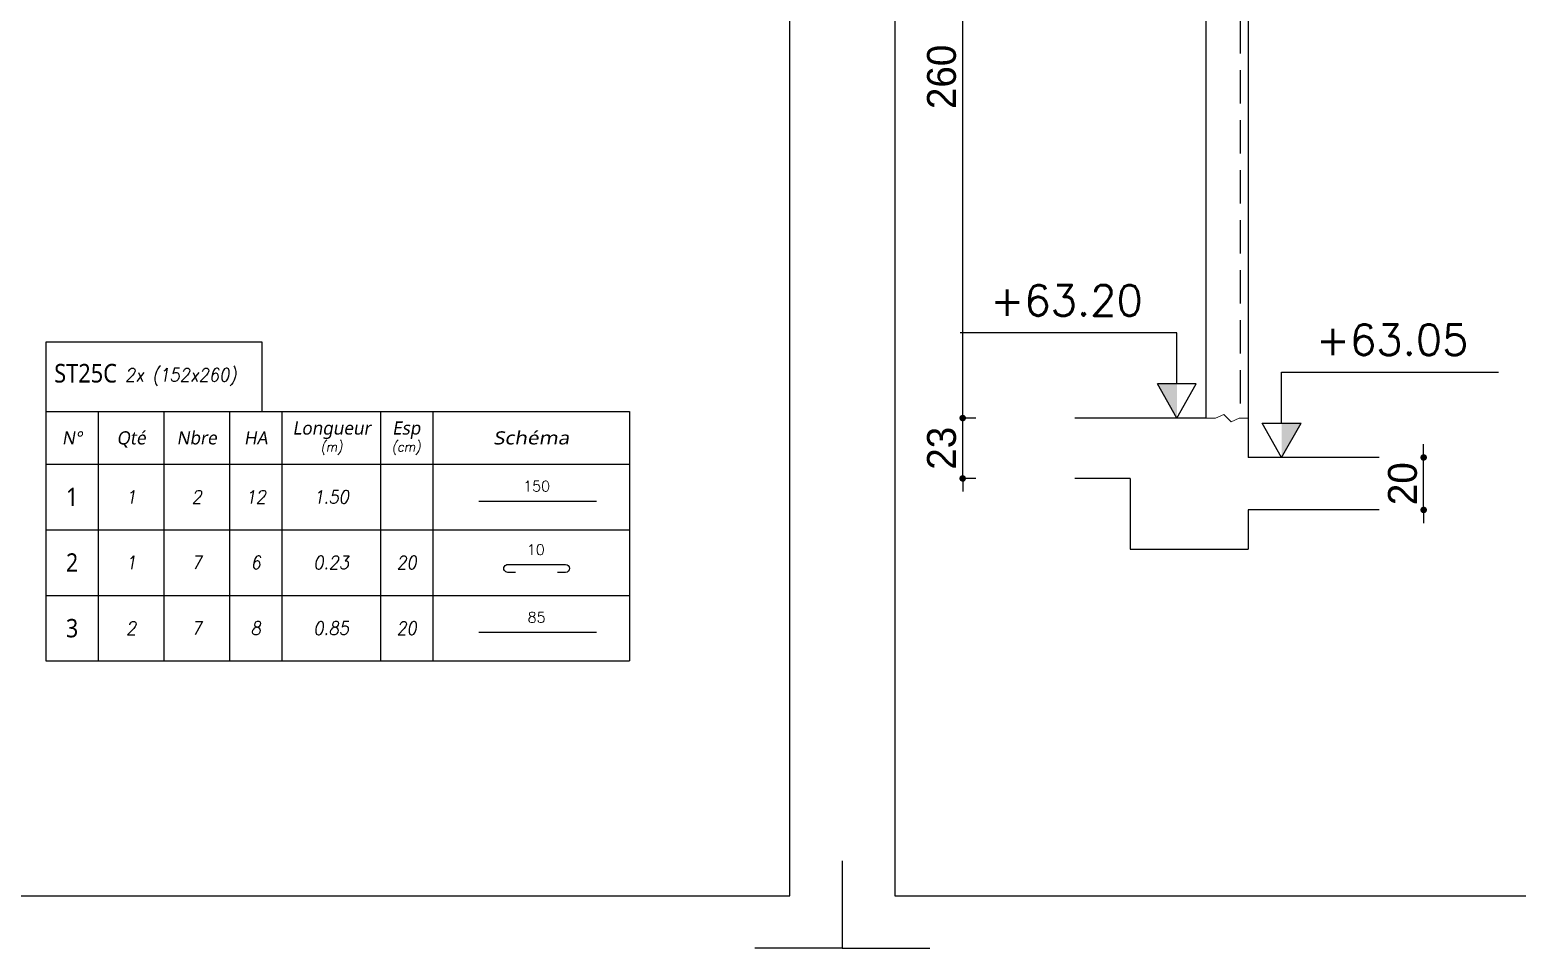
# Model space of a CAD drawing. Header units: metres. Extents: x -5618 to 118954, y -306 to 4637.
# Drawn here: x 29544 to 30111, y 894 to 1244 of the extents above; entities that cross this region are included whole.
import ezdxf
from ezdxf.enums import TextEntityAlignment as Align

# ---------------------------------------------------------------- set-up
doc = ezdxf.new("R2010")
doc.units = ezdxf.units.M
doc.linetypes.add('CACHEX2', pattern=[19.049999999999997, 12.7, -6.35])
for name, color, linetype in [('COTATION', 1, 'Continuous'), ('GO-FER-HA', 140, 'Continuous'), ('GO-TEXTE-FER', 3, 'Continuous'), ('K_ENT_M_Building_V.76', 7, 'Continuous'), ('STR_COTATION', 1, 'Continuous'), ('STR_VOI-POT', 6, 'Continuous')]:
    doc.layers.add(name, color=color, linetype=linetype)
doc.layers.add('Kofragna_forma', color=7, linetype='Continuous', lineweight=70)
doc.styles.add('GrDimensions', font='simplex.shx')
doc.styles.add('Tableau', font='romans.shx', dxfattribs={"width": 0.9, "oblique": 10})
doc.styles.add('Tableau2', font='trebuc.TTF', dxfattribs={"width": 0.9, "oblique": 10})
doc.dimstyles.new('COUPE-20', dxfattribs={"dimscale": 0.5, "dimtxt": 22, "dimasz": 5, "dimexe": 0.05, "dimexo": 0, "dimgap": 5, "dimtad": 1, "dimdec": 0, "dimdsep": 46, "dimtxsty": 'Standard', "dimblk1": 'DOT', "dimblk2": 'DOT', "dimsah": 1, "dimcen": 0, "dimdle": 150, "dimclrd": 1, "dimclre": 1, "dimclrt": 7, "dimadec": 0, "dimazin": 0, "dimtfac": 1, "dimtdec": 0, "dimtix": 1, "dimtmove": 2, "dimatfit": 3, "dimldrblk": 'DOT', "dimfxl": 0, "dimtvp": 1, "dimtolj": 1, "dimtzin": 0, "dimarcsym": 0})

# ---------------------------------------------------------------- blocks, each defined once
blk = doc.blocks.new('_DOT')
at = {"color": 0, "linetype": 'ByBlock'}
blk.add_line((-0.5, 0), (-1, 0), dxfattribs=at)
at = {"color": 0, "linetype": 'ByBlock', "const_width": 0.5}
blk.add_lwpolyline([(-0.25, 0, 1), (0.25, 0, 1)], format="xyb", close=True, dxfattribs=at)
blk = doc.blocks.new('*D915')
at = {"layer": 'COTATION', "color": 1, "lineweight": -2, "ltscale": 4.5}
for p, q in [((29899.18904258187, 1098.287650615887), (29899.18904258187, 1100.787650615887)), ((29904.18904258187, 1095.787650615887), (29899.16404258187, 1095.787650615887)), ((29899.18904258187, 1072.787650615887), (29899.18904258187, 1095.787650615887)), ((29904.18904258187, 1072.787650615887), (29899.16404258187, 1072.787650615887)), ((29899.18904258187, 1070.287650615887), (29899.18904258187, 1067.787650615887))]:
    blk.add_line(p, q, dxfattribs=at)
at = {"layer": 'DEFPOINTS', "color": 0, "lineweight": -3, "ltscale": 4.5}
for p in [(29899.18904258187, 1095.787650615887), (29941.96267891789, 1095.787650615887), (29941.96267891789, 1072.787650615887)]:
    blk.add_point(p, dxfattribs=at)
at = {"layer": 'COTATION', "color": 1, "lineweight": -2, "ltscale": 4.5, "xscale": 2.5, "yscale": 2.5, "zscale": 2.5}
for p, rotation in [((29899.18904258187, 1095.787650615887), 270), ((29899.18904258187, 1072.787650615887), 90)]:
    blk.add_blockref('_DOT', p, dxfattribs=dict(at, rotation=rotation))
at = {"layer": 'COTATION', "color": 7, "lineweight": -3, "ltscale": 4.5, "insert": (29891.18904258187, 1084.287650615892), "char_height": 11, "attachment_point": 5, "rotation": 90}
blk.add_mtext('\\A1;23', dxfattribs=at)
blk = doc.blocks.new('*D916')
at = {"layer": 'COTATION', "color": 1, "lineweight": -2, "ltscale": 4.5}
for p, q in [((29904.18904258187, 1355.787650615887), (29899.16404258187, 1355.787650615887)), ((29899.18904258187, 1098.287650615887), (29899.18904258187, 1353.287650615887)), ((29904.18904258187, 1095.787650615887), (29899.16404258187, 1095.787650615887))]:
    blk.add_line(p, q, dxfattribs=at)
at = {"layer": 'DEFPOINTS', "color": 0, "lineweight": -3, "ltscale": 4.5}
for p in [(29899.18904258187, 1355.787650615887), (29941.96267891789, 1355.787650615887), (29941.96267891789, 1095.787650615887)]:
    blk.add_point(p, dxfattribs=at)
at = {"layer": 'COTATION', "color": 1, "lineweight": -2, "ltscale": 4.5, "xscale": 2.5, "yscale": 2.5, "zscale": 2.5}
for p, rotation in [((29899.18904258187, 1355.787650615887), 90), ((29899.18904258187, 1095.787650615887), 270)]:
    blk.add_blockref('_DOT', p, dxfattribs=dict(at, rotation=rotation))
at = {"layer": 'COTATION', "color": 7, "lineweight": -3, "ltscale": 4.5, "insert": (29891.18904258187, 1225.787650615892), "char_height": 11, "attachment_point": 5, "rotation": 90}
blk.add_mtext('\\A1;260', dxfattribs=at)
blk = doc.blocks.new('*D919')
at = {"layer": 'DEFPOINTS', "color": 0, "lineweight": -3, "ltscale": 4.5}
for p in [(30057.96267891789, 1080.787650615887, 187.688179425467), (30074.87191038399, 1080.787650615887), (30055.99182236506, 1060.787650615887, 187.688179425467)]:
    blk.add_point(p, dxfattribs=at)
at = {"layer": 'STR_COTATION', "color": 1, "lineweight": -2, "ltscale": 4.5}
for p, q in [((30074.87191038399, 1083.287650615887), (30074.87191038399, 1085.787650615887)), ((30074.87191038399, 1060.787650615887), (30074.87191038399, 1080.787650615887)), ((30074.89017085915, 1080.787650615887), (30074.89691038399, 1080.787650615887)), ((30074.88939396419, 1060.787650615887), (30074.89691038399, 1060.787650615887)), ((30074.87191038399, 1058.287650615887), (30074.87191038399, 1055.787650615887))]:
    blk.add_line(p, q, dxfattribs=at)
at = {"layer": 'STR_COTATION', "color": 1, "lineweight": -2, "ltscale": 4.5, "xscale": 2.5, "yscale": 2.5, "zscale": 2.5}
for p, rotation in [((30074.87191038399, 1080.787650615887), 270), ((30074.87191038399, 1060.787650615887), 90)]:
    blk.add_blockref('_DOT', p, dxfattribs=dict(at, rotation=rotation))
at = {"layer": 'STR_COTATION', "color": 7, "lineweight": -3, "ltscale": 4.5, "insert": (30066.87191038399, 1070.787650615892), "char_height": 11, "attachment_point": 5, "rotation": 90}
blk.add_mtext('\\A1;20', dxfattribs=at)
blk = doc.blocks.new('Barre libre')
at = {"layer": 'GO-TEXTE-FER'}
for p, q in [((0, 0), (0, -1)), ((0, 0), (8.900000000000002, 0)), ((0.8000000000000007, 0), (0.8000000000000007, -1)), ((1.800000000000001, 0), (1.800000000000001, -1)), ((2.800000000000001, 0), (2.800000000000001, -1)), ((3.600000000000001, 0), (3.600000000000001, -1)), ((5.100000000000001, 0), (5.100000000000001, -1)), ((5.900000000000002, 0), (5.900000000000002, -1)), ((8.900000000000002, 0), (8.900000000000002, -1)), ((0, -1), (8.900000000000002, -1))]:
    blk.add_line(p, q, dxfattribs=at)
at = {"layer": 'GO-TEXTE-FER', "color": 1}
blk.add_line((6.602571662135945, -0.562752053263365), (8.393530367494153, -0.562752053263365), dxfattribs=at)
at = {"layer": 'GO-TEXTE-FER', "style": 'Tableau2', "width": 0.9}
blk.add_attdef('NUMERO', text='', height=0.28, dxfattribs=at).set_placement((0.4000000000000021, -0.5), align=Align.MIDDLE_CENTER)
at = {"layer": 'GO-TEXTE-FER', "style": 'Tableau', "oblique": 10, "width": 0.9}
for tag, p in [('QUANTITE', (1.300000000000001, -0.5)), ('NOMBRE', (2.300000000000001, -0.5)), ('NUANCE', (3.200000000000003, -0.5)), ('LONGUEUR', (4.350000000000001, -0.5)), ('ESPACEMENTS', (5.5, -0.5))]:
    blk.add_attdef(tag, text='', height=0.2, dxfattribs=at).set_placement(p, align=Align.MIDDLE_CENTER)
at = {"layer": 'GO-TEXTE-FER', "color": 1, "style": 'Tableau'}
blk.add_attdef('Longueur', text='', height=0.16, dxfattribs=at).set_placement((7.481415956780632, -0.3359449369562739), align=Align.MIDDLE_CENTER)
blk = doc.blocks.new('Désignation')
at = {"layer": 'GO-TEXTE-FER'}
for p, q in [((0, 0.7999999999999998), (8.900000000000002, 0.7999999999999998)), ((0, 0.7999999999999998), (0, 0)), ((0.8000000000000007, 0.7999999999999998), (0.8000000000000007, 0)), ((1.800000000000001, 0.7999999999999998), (1.800000000000001, 0)), ((2.800000000000001, 0.7999999999999998), (2.800000000000001, 0)), ((3.600000000000001, 0.7999999999999998), (3.600000000000001, 0)), ((5.100000000000001, 0.7999999999999998), (5.100000000000001, 0)), ((5.900000000000002, 0.7999999999999998), (5.900000000000002, 0)), ((8.900000000000002, 0.7999999999999998), (8.900000000000002, 0)), ((0, 0), (8.900000000000002, 0))]:
    blk.add_line(p, q, dxfattribs=at)
at = {"layer": 'GO-TEXTE-FER', "style": 'Tableau2', "oblique": 10}
for s, p in [('N°', (0.4000000000000004, 0.3999999999999995)), ('Qté', (1.300000000000001, 0.3999999999999995)), ('Nbre', (2.300000000000001, 0.3999999999999995)), ('HA', (3.200000000000001, 0.3999999999999995)), ('Longueur', (4.356051620639308, 0.5496028384462006)), ('Esp', (5.494334133658599, 0.5496028384462006))]:
    blk.add_text(s, height=0.2, dxfattribs=at).set_placement(p, align=Align.MIDDLE_CENTER)
at = {"layer": 'GO-TEXTE-FER', "style": 'Tableau2', "oblique": 10, "width": 1.2}
blk.add_text('Schéma', height=0.2, dxfattribs=at).set_placement((7.400000000000002, 0.3999999999999995), align=Align.MIDDLE_CENTER)
at = {"layer": 'GO-TEXTE-FER', "color": 7, "style": 'Tableau', "oblique": 10, "width": 0.9}
for s, p in [('(m)', (4.356051620639308, 0.2654942762949544)), ('(cm)', (5.494334133658599, 0.2654942762949544))]:
    blk.add_text(s, height=0.15, dxfattribs=at).set_placement(p, align=Align.MIDDLE_CENTER)
blk = doc.blocks.new('Epingle')
at = {"layer": 'GO-TEXTE-FER'}
for p, q in [((0, 0), (0, -1)), ((0, 0), (8.900000000000002, 0)), ((0.8000000000000007, 0), (0.8000000000000007, -1)), ((1.800000000000001, 0), (1.800000000000001, -1)), ((2.800000000000001, 0), (2.800000000000001, -1)), ((3.600000000000001, 0), (3.600000000000001, -1)), ((5.100000000000001, 0), (5.100000000000001, -1)), ((5.900000000000002, 0), (5.900000000000002, -1)), ((8.900000000000002, 0), (8.900000000000002, -1)), ((0, -1), (8.900000000000002, -1))]:
    blk.add_line(p, q, dxfattribs=at)
at = {"layer": 'GO-TEXTE-FER', "color": 1}
blk.add_lwpolyline([(7.162024682070724, -0.6500456031182402), (7.042024682075381, -0.6500456031182402, -1.000000000024277), (7.042024682075381, -0.5300456031228968), (7.922024682058217, -0.5300456031228968, -0.9999999999028927), (7.922024682058217, -0.6500456031182402), (7.802024682062866, -0.6500456031182402)], format="xyb", dxfattribs=at)
at = {"layer": 'GO-TEXTE-FER', "color": 1, "style": 'Tableau'}
blk.add_attdef('Longueur', text='', height=0.16, dxfattribs=at).set_placement((7.468958519916535, -0.303324706934113), align=Align.MIDDLE_CENTER)
at = {"layer": 'GO-TEXTE-FER', "style": 'Tableau2', "width": 0.9}
blk.add_attdef('NUMERO', text='', height=0.28, dxfattribs=at).set_placement((0.4000000000000021, -0.5), align=Align.MIDDLE_CENTER)
at = {"layer": 'GO-TEXTE-FER', "style": 'Tableau', "oblique": 10, "width": 0.9}
for tag, p in [('QUANTITE', (1.300000000000001, -0.5)), ('NOMBRE', (2.300000000000001, -0.5)), ('NUANCE', (3.200000000000003, -0.5)), ('LONGUEUR', (4.350000000000001, -0.5)), ('ESPACEMENTS', (5.5, -0.5))]:
    blk.add_attdef(tag, text='', height=0.2, dxfattribs=at).set_placement(p, align=Align.MIDDLE_CENTER)

msp = doc.modelspace()

# ---------------------------------------------------------------- linework, layer by layer
at = {"color": 7, "linetype": 'Continuous', "lineweight": -3}
for p, q in [((29988.19203298799, 1108.787650615887, 187.688179425467), (29973.44183363558, 1108.787650615887, 187.688179425467)), ((29980.81693331179, 1095.787650615887, 187.688179425467), (29973.44183363558, 1108.787650615887, 187.688179425467)), ((29988.19203298799, 1108.787650615887, 187.688179425467), (29973.44183363558, 1108.787650615887, 187.688179425467)), ((29980.81693331179, 1095.787650615887, 187.688179425467), (29973.44183363558, 1108.787650615887, 187.688179425467)), ((29980.81693331179, 1095.787650615887, 187.688179425467), (29988.19203298799, 1108.787650615887, 187.688179425467)), ((29980.81693331179, 1095.787650615887, 187.688179425467), (29988.19203298799, 1108.787650615887, 187.688179425467)), ((30013.38178382025, 1093.787650615887, 187.688179425467), (30028.13198317266, 1093.787650615887, 187.688179425467)), ((30020.75688349645, 1080.787650615887, 187.688179425467), (30013.38178382025, 1093.787650615887, 187.688179425467)), ((30013.38178382025, 1093.787650615887, 187.688179425467), (30028.13198317266, 1093.787650615887, 187.688179425467)), ((30020.75688349645, 1080.787650615887, 187.688179425467), (30013.38178382025, 1093.787650615887, 187.688179425467)), ((30020.75688349645, 1080.787650615887, 187.688179425467), (30028.13198317266, 1093.787650615887, 187.688179425467)), ((30020.75688349645, 1080.787650615887, 187.688179425467), (30028.13198317266, 1093.787650615887, 187.688179425467))]:
    msp.add_line(p, q, dxfattribs=at)
for points in [[(28883.41518608924, 1573.712024415884), (28883.41518608924, 913.778024415759), (29833.32018608903, 913.778024415759), (29833.32018608903, 1573.712024415884)], [(29873.31618608931, 1573.712024386547), (29873.31618608931, 913.7780243864216), (30823.2211860891, 913.7780243864216), (30823.2211860891, 1573.712024386547)]]:
    msp.add_lwpolyline(points, close=True)
at = {"lineweight": 18, "elevation": 187.688179425467}
msp.add_lwpolyline([(30007.96267891789, 1095.787650615887), (30004.49773861726, 1095.787650615887), (30001.47526788737, 1094.363863023443), (29998.72758994848, 1097.134969244457), (29995.5677353215, 1095.787650615887), (29991.96267891789, 1095.787650615887)], dxfattribs=at)
for points in [[(29853.31818608917, 927.1100243860097), (29853.31818608917, 893.780024415854), (29819.98818608933, 893.780024415854)], [(29853.31818608917, 927.1100243864747), (29853.31818608917, 893.7800243865166), (29886.64818608925, 893.7800243865166)]]:
    msp.add_lwpolyline(points)
at = {"color": 7, "linetype": 'Continuous', "lineweight": -3}
for points in [[(29973.44183363558, 1108.787650615887, 187.688179425467), (29980.81693331179, 1095.787650615887, 187.688179425467), (29980.81693331179, 1108.754833751968, 187.688179425467)], [(29973.44183363558, 1108.787650615887, 187.688179425467), (29980.81693331179, 1095.787650615887, 187.688179425467), (29980.81693331179, 1108.754833751968, 187.688179425467)], [(30028.13198317266, 1093.787650615887, 187.688179425467), (30020.75688349645, 1080.787650615887, 187.688179425467), (30020.75688349645, 1093.754833751968, 187.688179425467)], [(30028.13198317266, 1093.787650615887, 187.688179425467), (30020.75688349645, 1080.787650615887, 187.688179425467), (30020.75688349645, 1093.754833751968, 187.688179425467)]]:
    msp.add_solid(points, dxfattribs=at)
at = {"layer": 'GO-TEXTE-FER'}
msp.add_lwpolyline([(29549.76465386872, 1098.245208572055), (29632.26465386872, 1098.245208572055), (29632.26465386872, 1124.677196535082), (29549.76465386872, 1124.677196535082)], close=True, dxfattribs=at)
at = {"layer": 'K_ENT_M_Building_V.76', "color": 30, "linetype": 'Continuous', "lineweight": -3}
for p, q in [((29974.31693331179, 1128.287650615888, 187.688179425467), (29898.17407616893, 1128.287650615888, 187.688179425467)), ((29974.31693331179, 1128.287650615888, 187.688179425467), (29898.17407616893, 1128.287650615888, 187.688179425467)), ((29980.81693331179, 1128.287650615888, 187.688179425467), (29974.31693331179, 1128.287650615888, 187.688179425467)), ((29980.81693331179, 1128.287650615888, 187.688179425467), (29974.31693331179, 1128.287650615888, 187.688179425467)), ((29980.81693331179, 1108.787650615887, 187.688179425467), (29980.81693331179, 1128.287650615888, 187.688179425467)), ((29980.81693331179, 1108.787650615887, 187.688179425467), (29980.81693331179, 1128.287650615888, 187.688179425467)), ((30020.75688349645, 1093.787650615887, 187.688179425467), (30020.75688349645, 1113.287650615888, 187.688179425467)), ((30020.75688349645, 1113.287650615888, 187.688179425467), (30027.25688349645, 1113.287650615888, 187.688179425467)), ((30020.75688349645, 1093.787650615887, 187.688179425467), (30020.75688349645, 1113.287650615888, 187.688179425467)), ((30020.75688349645, 1113.287650615888, 187.688179425467), (30027.25688349645, 1113.287650615888, 187.688179425467)), ((30027.25688349645, 1113.287650615888, 187.688179425467), (30103.39974063931, 1113.287650615888, 187.688179425467)), ((30027.25688349645, 1113.287650615888, 187.688179425467), (30103.39974063931, 1113.287650615888, 187.688179425467))]:
    msp.add_line(p, q, dxfattribs=at)
at = {"layer": 'Kofragna_forma', "color": 4, "lineweight": -3}
for p, q in [((29991.96267891789, 1095.787650615887, 187.688179425467), (29991.96267891789, 1355.787650615887, 187.688179425467)), ((30007.96267891789, 1355.787650615887, 187.688179425467), (30007.96267891789, 1080.787650615887, 187.688179425467)), ((29991.96267891789, 1095.787650615887, 187.688179425467), (29941.96267891789, 1095.787650615887, 187.688179425467)), ((30057.96267891789, 1080.787650615887, 187.688179425467), (30007.96267891789, 1080.787650615887, 187.688179425467)), ((29962.96267891789, 1072.787650615887, 187.688179425467), (29941.96267891789, 1072.787650615887, 187.688179425467)), ((29962.96267891789, 1072.787650615887, 187.688179425467), (29962.96267891789, 1045.787650615887, 187.688179425467)), ((30057.96267891789, 1060.787650615887, 187.688179425467), (30007.96267891789, 1060.787650615887, 187.688179425467)), ((30007.96267891789, 1060.787650615887, 187.688179425467), (30007.96267891789, 1045.787650615887, 187.688179425467)), ((29962.96267891789, 1045.787650615887, 187.688179425467), (30007.96267891789, 1045.787650615898, 187.688179425467))]:
    msp.add_line(p, q, dxfattribs=at)
at = {"layer": 'STR_VOI-POT', "color": 1, "linetype": 'CACHEX2', "elevation": 187.688179425467}
msp.add_lwpolyline([(30004.95991046558, 1418.787650615888), (30004.96084409515, 1095.787650615888)], dxfattribs=at)

# ---------------------------------------------------------------- block references
at = {"layer": 'GO-FER-HA', "xscale": 25, "yscale": 25, "zscale": 25}
msp.add_blockref('Désignation', (29549.76465386872, 1078.245208572055), dxfattribs=at)
at = {"layer": 'GO-TEXTE-FER', "xscale": 25, "yscale": 25, "zscale": 25}
for name, p, values in [('Barre libre', (29549.76465386872, 1078.245208572055), {'NUMERO': '1', 'QUANTITE': '1', 'NOMBRE': '2', 'NUANCE': '12', 'Longueur': '150', 'LONGUEUR': '1.50'}), ('Epingle', (29549.76465386872, 1053.245208572055), {'NUMERO': '2', 'QUANTITE': '1', 'NOMBRE': '7', 'NUANCE': '6', 'Longueur': '10', 'LONGUEUR': '0.23', 'ESPACEMENTS': '20'}), ('Barre libre', (29549.76465386871, 1028.245208572055), {'NUMERO': '3', 'QUANTITE': '2', 'NOMBRE': '7', 'NUANCE': '8', 'Longueur': '85', 'LONGUEUR': '0.85', 'ESPACEMENTS': '20'})]:
    msp.add_blockref(name, p, dxfattribs=at).add_auto_attribs(values)

# ---------------------------------------------------------------- texts
at = {"layer": 'GO-TEXTE-FER', "style": 'Tableau', "oblique": 10, "width": 0.9}
msp.add_text('2x (152x260)', height=5.056179772500054, dxfattribs=at).set_placement((29579.94458660685, 1109.734904891155))
at = {"layer": 'GO-TEXTE-FER', "style": 'Tableau2', "width": 0.9}
msp.add_attdef('ST25C', text='1', height=7.078651681500075, dxfattribs=at).set_placement((29564.90331474173, 1112.877006924246), align=Align.MIDDLE_CENTER)
at = {"layer": 'K_ENT_M_Building_V.76', "color": 0, "linetype": 'Continuous', "lineweight": -3, "char_height": 11.7, "style": 'GrDimensions'}
for s, insert, attachment_point in [('\\A1;+63.20', (29967.81693331178, 1134.787650615888, 187.688179425467), 9), ('\\A1;+63.05', (30033.75688349646, 1119.787650615888, 187.688179425467), 7)]:
    msp.add_mtext(s, dxfattribs=dict(at, insert=insert, attachment_point=attachment_point))

# ---------------------------------------------------------------- dimensions: what is measured, and where the dimension line sits
at = {"layer": 'COTATION', "lineweight": -3, "ltscale": 4.5}
for base, p1, p2, picture, middle in [((29899.18904258187, 1355.787650615887, 93.84408971273348), (29941.96267891789, 1095.787650615887, 93.84408971273348), (29941.96267891789, 1355.787650615887, 93.84408971273348), '*D916', (29891.18904258187, 1225.787650615892, 93.84408971273348)), ((29899.18904258187, 1095.787650615887, 93.84408971273348), (29941.96267891789, 1072.787650615887, 93.84408971273348), (29941.96267891789, 1095.787650615887, 93.84408971273348), '*D915', (29891.18904258187, 1084.287650615892, 93.84408971273348))]:
    dim = msp.add_linear_dim(base=base, p1=p1, p2=p2, angle=90, dimstyle='COUPE-20', dxfattribs=at)
    dim.commit()
    dim.dimension.update_dxf_attribs({"geometry": picture, "text_midpoint": middle})
at = {"layer": 'STR_COTATION', "lineweight": -3, "ltscale": 4.5}
dim = msp.add_linear_dim(base=(30074.87191038399, 1080.787650615887), p1=(30055.99182236506, 1060.787650615887, 187.688179425467), p2=(30057.96267891789, 1080.787650615887, 187.688179425467), angle=90, dimstyle='COUPE-20', override={"dimfxl": 0.1}, dxfattribs=at)
dim.commit()
dim.dimension.update_dxf_attribs({"geometry": '*D919', "text_midpoint": (30066.87191038399, 1070.787650615892)})

doc.saveas('drawing.dxf')
